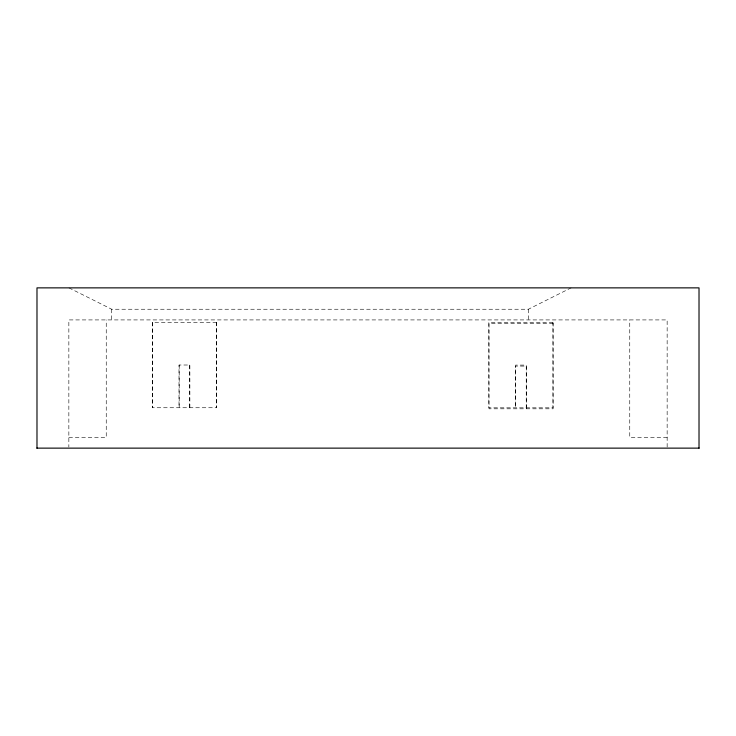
<?xml version="1.0" encoding="UTF-8"?>
<svg xmlns="http://www.w3.org/2000/svg" width="736" height="736" viewBox="0 0 736 736"><rect width="100%" height="100%" fill="white"/><g stroke="black" fill="none" stroke-linecap="round" stroke-linejoin="round"><path stroke-width="0.55" stroke-dasharray="3.68 2.76" d="M68.963 287.868L111.697 309.24L528.365 309.24L571.099 287.868M68.853 437.442L106.242 437.442L106.242 319.921M667.147 437.442L629.758 437.442L629.758 319.921M667.147 447.065L667.147 319.921L68.853 319.921L68.853 447.065M528.365 309.24L528.365 319.921M526.406 408.811L526.406 366.077L515.724 366.077L515.724 408.811M526.231 407.827L526.231 365.093L515.55 365.093L515.55 407.827M216.393 322.276L216.393 407.744M189.87 407.744L189.87 365.01L179.004 365.01L179.004 407.744M189.686 365.01L189.686 407.744M179.188 365.01L179.188 407.744M152.472 322.276L152.472 407.744M111.697 309.24L111.697 319.921M216.577 322.276L152.297 322.276L152.297 407.744L216.577 407.744L216.577 322.276M552.938 322.35L488.833 322.35L488.833 407.827L552.938 407.827L552.938 322.35M553.122 323.343L489.017 323.343L489.017 408.811L553.122 408.811L553.122 323.343"/><path stroke-width="1.1" d="M36.8 448.132L699.2 448.132M699.016 448.132L699.016 287.868L36.984 287.868L36.984 448.132"/></g></svg>
